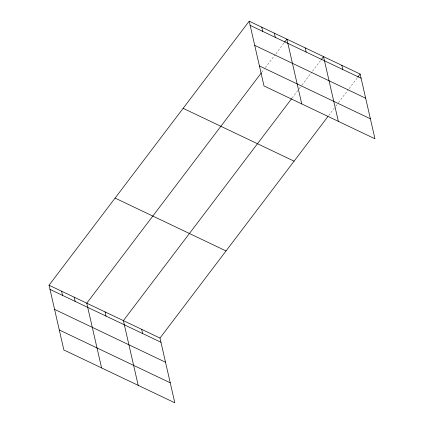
<?xml version="1.0" encoding="UTF-8"?>
<svg xmlns="http://www.w3.org/2000/svg" width="424" height="424" viewBox="0 0 424 424"><rect width="100%" height="100%" fill="white"/><g stroke="black" fill="none" stroke-linecap="round" stroke-linejoin="round"><path stroke-width="0.32" stroke-dasharray="2.12 1.59" d="M261.746 72.356L264.104 69.245M265.286 67.692L275.112 54.728M275.897 53.689L284.154 42.797M292.067 98.092L298.75 89.278M299.148 88.759L301.506 85.648M301.899 85.129L311.725 72.165M312.514 71.126L320.767 60.235M328.685 115.535L335.368 106.716M335.76 106.201L338.119 103.085M338.511 102.571L348.337 89.602M349.127 88.568L357.384 77.677"/><path stroke-width="0.64" d="M327.895 116.573L159.991 338.061L174.815 402.8L63.865 349.954L49.041 285.214L249.185 21.2L360.135 74.046L374.959 138.786L264.009 85.94L249.185 21.2M261.354 72.875L86.761 303.186L101.59 367.921M284.546 42.278L286.905 39.167L301.734 103.907M291.675 98.612L123.373 320.624L138.203 385.363M321.159 59.72L323.523 56.604L338.347 121.344M357.776 77.157L360.135 74.046M250.144 25.387L361.094 78.233M254.718 45.368L365.668 98.214M259.435 65.959L370.385 118.805M183.136 108.327L294.086 161.173M115.084 198.093L226.04 250.939M49.041 285.214L159.991 338.061M50 289.406L160.95 342.253M54.574 309.387L165.524 362.234M59.291 329.973L170.241 382.819M341.829 65.328L342.788 69.515M305.211 47.886L306.17 52.078M274.333 33.178L275.293 37.37M261.756 27.189L262.716 31.376M141.685 329.342L142.644 333.534M105.067 311.905L106.027 316.092M74.189 297.192L75.149 301.385M61.613 291.203L62.572 295.396"/></g></svg>
